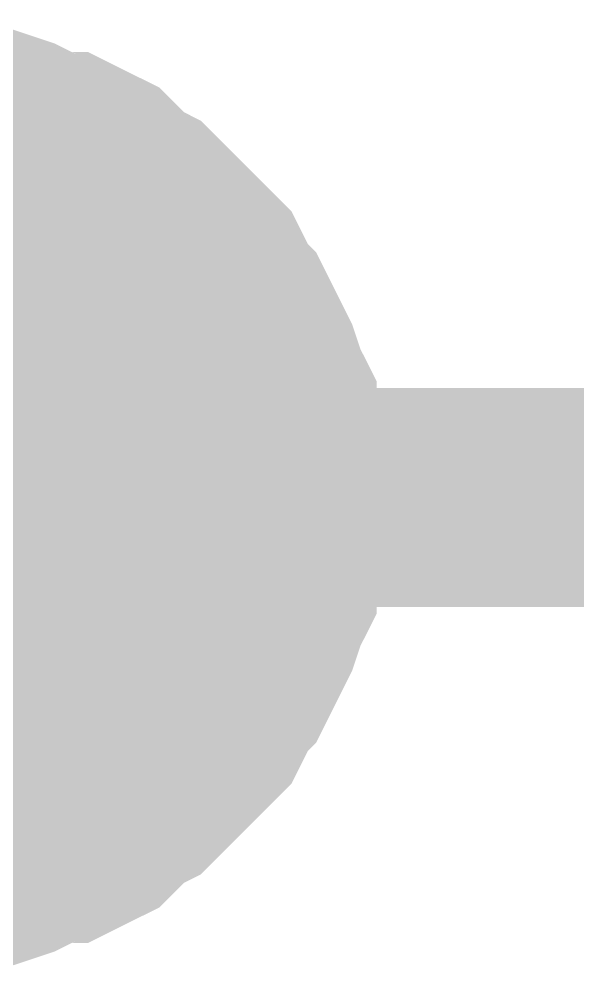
# Model space of a CAD drawing. Header units: inches. Extents: x 0 to 432, y 0 to 280.
# Drawn here: x 200.826 to 201.591, y 131.42 to 132.73 of the extents above; entities that cross this region are included whole.
import ezdxf

# ---------------------------------------------------------------- set-up
doc = ezdxf.new("R2010")
doc.units = ezdxf.units.IN
doc.layers.add('Sheet', color=255, linetype='Continuous')

msp = doc.modelspace()

# ---------------------------------------------------------------- linework, layer by layer
at = {"layer": 'Sheet'}
for points in [[(200.6599, 132.5802, 0.2997, 0.2997, 0), (200.6823, 132.5802, 0.2997, 0.2997, 0), (200.716, 132.5802, 0.2997, 0.2997, 0), (200.7385, 132.569, 0.2997, 0.2997, 0), (200.7609, 132.569, 0.2997, 0.2997, 0), (200.7834, 132.569, 0.2997, 0.2997, 0), (200.8171, 132.5578, 0.2997, 0.2997, 0), (200.8396, 132.5466, 0.2997, 0.2997, 0), (200.862, 132.5353, 0.2997, 0.2997, 0), (200.8845, 132.5353, 0.2997, 0.2997, 0), (200.9069, 132.5241, 0.2997, 0.2997, 0), (200.9294, 132.5129, 0.2997, 0.2997, 0), (200.9519, 132.4904, 0.2997, 0.2997, 0), (200.9631, 132.4792, 0.2997, 0.2997, 0), (200.9856, 132.4679, 0.2997, 0.2997, 0), (201.008, 132.4455, 0.2997, 0.2997, 0), (201.0193, 132.4343, 0.2997, 0.2997, 0), (201.0417, 132.4118, 0.2997, 0.2997, 0), (201.0529, 132.4006, 0.2997, 0.2997, 0), (201.0754, 132.3781, 0.2997, 0.2997, 0), (201.0866, 132.3556, 0.2997, 0.2997, 0), (201.0979, 132.3332, 0.2997, 0.2997, 0), (201.1091, 132.322, 0.2997, 0.2997, 0), (201.1203, 132.2995, 0.2997, 0.2997, 0), (201.1316, 132.277, 0.2997, 0.2997, 0), (201.1428, 132.2546, 0.2997, 0.2997, 0), (201.154, 132.2209, 0.2997, 0.2997, 0), (201.1653, 132.1984, 0.2997, 0.2997, 0), (201.1653, 132.176, 0.2997, 0.2997, 0), (201.1653, 132.1535, 0.2997, 0.2997, 0), (201.1765, 132.131, 0.2997, 0.2997, 0), (201.1765, 132.0974, 0.2997, 0.2997, 0), (201.1765, 132.0749, 0.2997, 0.2997, 0)], [(200.6599, 132.5802, 0.2997, 0.2997, 0), (200.6823, 132.5802, 0.2997, 0.2997, 0), (200.716, 132.5802, 0.2997, 0.2997, 0), (200.7385, 132.569, 0.2997, 0.2997, 0), (200.7609, 132.569, 0.2997, 0.2997, 0), (200.7834, 132.569, 0.2997, 0.2997, 0), (200.8171, 132.5578, 0.2997, 0.2997, 0), (200.8396, 132.5466, 0.2997, 0.2997, 0), (200.862, 132.5353, 0.2997, 0.2997, 0), (200.8845, 132.5353, 0.2997, 0.2997, 0), (200.9069, 132.5241, 0.2997, 0.2997, 0), (200.9294, 132.5129, 0.2997, 0.2997, 0), (200.9519, 132.4904, 0.2997, 0.2997, 0), (200.9631, 132.4792, 0.2997, 0.2997, 0), (200.9856, 132.4679, 0.2997, 0.2997, 0), (201.008, 132.4455, 0.2997, 0.2997, 0), (201.0193, 132.4343, 0.2997, 0.2997, 0), (201.0417, 132.4118, 0.2997, 0.2997, 0), (201.0529, 132.4006, 0.2997, 0.2997, 0), (201.0754, 132.3781, 0.2997, 0.2997, 0), (201.0866, 132.3556, 0.2997, 0.2997, 0), (201.0979, 132.3332, 0.2997, 0.2997, 0), (201.1091, 132.322, 0.2997, 0.2997, 0), (201.1203, 132.2995, 0.2997, 0.2997, 0), (201.1316, 132.277, 0.2997, 0.2997, 0), (201.1428, 132.2546, 0.2997, 0.2997, 0), (201.154, 132.2209, 0.2997, 0.2997, 0), (201.1653, 132.1984, 0.2997, 0.2997, 0), (201.1653, 132.176, 0.2997, 0.2997, 0), (201.1653, 132.1535, 0.2997, 0.2997, 0), (201.1765, 132.131, 0.2997, 0.2997, 0), (201.1765, 132.0974, 0.2997, 0.2997, 0), (201.1765, 132.0749, 0.2997, 0.2997, 0)], [(200.6599, 132.5802, 0.2997, 0.2997, 0), (200.6823, 132.5802, 0.2997, 0.2997, 0), (200.716, 132.5802, 0.2997, 0.2997, 0), (200.7385, 132.569, 0.2997, 0.2997, 0), (200.7609, 132.569, 0.2997, 0.2997, 0), (200.7834, 132.569, 0.2997, 0.2997, 0), (200.8171, 132.5578, 0.2997, 0.2997, 0), (200.8396, 132.5466, 0.2997, 0.2997, 0), (200.862, 132.5353, 0.2997, 0.2997, 0), (200.8845, 132.5353, 0.2997, 0.2997, 0), (200.9069, 132.5241, 0.2997, 0.2997, 0), (200.9294, 132.5129, 0.2997, 0.2997, 0), (200.9519, 132.4904, 0.2997, 0.2997, 0), (200.9631, 132.4792, 0.2997, 0.2997, 0), (200.9856, 132.4679, 0.2997, 0.2997, 0), (201.008, 132.4455, 0.2997, 0.2997, 0), (201.0193, 132.4343, 0.2997, 0.2997, 0), (201.0417, 132.4118, 0.2997, 0.2997, 0), (201.0529, 132.4006, 0.2997, 0.2997, 0), (201.0754, 132.3781, 0.2997, 0.2997, 0), (201.0866, 132.3556, 0.2997, 0.2997, 0), (201.0979, 132.3332, 0.2997, 0.2997, 0), (201.1091, 132.322, 0.2997, 0.2997, 0), (201.1203, 132.2995, 0.2997, 0.2997, 0), (201.1316, 132.277, 0.2997, 0.2997, 0), (201.1428, 132.2546, 0.2997, 0.2997, 0), (201.154, 132.2209, 0.2997, 0.2997, 0), (201.1653, 132.1984, 0.2997, 0.2997, 0), (201.1653, 132.176, 0.2997, 0.2997, 0), (201.1653, 132.1535, 0.2997, 0.2997, 0), (201.1765, 132.131, 0.2997, 0.2997, 0), (201.1765, 132.0974, 0.2997, 0.2997, 0), (201.1765, 132.0749, 0.2997, 0.2997, 0)], [(200.6599, 132.5802, 0.2997, 0.2997, 0), (200.6823, 132.5802, 0.2997, 0.2997, 0), (200.716, 132.5802, 0.2997, 0.2997, 0), (200.7385, 132.569, 0.2997, 0.2997, 0), (200.7609, 132.569, 0.2997, 0.2997, 0), (200.7834, 132.569, 0.2997, 0.2997, 0), (200.8171, 132.5578, 0.2997, 0.2997, 0), (200.8396, 132.5466, 0.2997, 0.2997, 0), (200.862, 132.5353, 0.2997, 0.2997, 0), (200.8845, 132.5353, 0.2997, 0.2997, 0), (200.9069, 132.5241, 0.2997, 0.2997, 0), (200.9294, 132.5129, 0.2997, 0.2997, 0), (200.9519, 132.4904, 0.2997, 0.2997, 0), (200.9631, 132.4792, 0.2997, 0.2997, 0), (200.9856, 132.4679, 0.2997, 0.2997, 0), (201.008, 132.4455, 0.2997, 0.2997, 0), (201.0193, 132.4343, 0.2997, 0.2997, 0), (201.0417, 132.4118, 0.2997, 0.2997, 0), (201.0529, 132.4006, 0.2997, 0.2997, 0), (201.0754, 132.3781, 0.2997, 0.2997, 0), (201.0866, 132.3556, 0.2997, 0.2997, 0), (201.0979, 132.3332, 0.2997, 0.2997, 0), (201.1091, 132.322, 0.2997, 0.2997, 0), (201.1203, 132.2995, 0.2997, 0.2997, 0), (201.1316, 132.277, 0.2997, 0.2997, 0), (201.1428, 132.2546, 0.2997, 0.2997, 0), (201.154, 132.2209, 0.2997, 0.2997, 0), (201.1653, 132.1984, 0.2997, 0.2997, 0), (201.1653, 132.176, 0.2997, 0.2997, 0), (201.1653, 132.1535, 0.2997, 0.2997, 0), (201.1765, 132.131, 0.2997, 0.2997, 0), (201.1765, 132.0974, 0.2997, 0.2997, 0), (201.1765, 132.0749, 0.2997, 0.2997, 0)], [(200.7609, 132.569, 0.0991, 0.0991, 0), (200.7834, 132.569, 0.0991, 0.0991, 0), (200.8171, 132.5578, 0.0991, 0.0991, 0), (200.8396, 132.5466, 0.0991, 0.0991, 0), (200.862, 132.5353, 0.0991, 0.0991, 0), (200.8845, 132.5353, 0.0991, 0.0991, 0), (200.9069, 132.5241, 0.0991, 0.0991, 0), (200.9294, 132.5129, 0.0991, 0.0991, 0), (200.9519, 132.4904, 0.0991, 0.0991, 0), (200.9631, 132.4792, 0.0991, 0.0991, 0), (200.9856, 132.4679, 0.0991, 0.0991, 0), (201.008, 132.4455, 0.0991, 0.0991, 0), (201.0193, 132.4343, 0.0991, 0.0991, 0), (201.0417, 132.4118, 0.0991, 0.0991, 0), (201.0529, 132.4006, 0.0991, 0.0991, 0), (201.0754, 132.3781, 0.0991, 0.0991, 0), (201.0866, 132.3556, 0.0991, 0.0991, 0), (201.0979, 132.3332, 0.0991, 0.0991, 0), (201.1091, 132.322, 0.0991, 0.0991, 0), (201.1203, 132.2995, 0.0991, 0.0991, 0), (201.1316, 132.277, 0.0991, 0.0991, 0), (201.1428, 132.2546, 0.0991, 0.0991, 0), (201.154, 132.2209, 0.0991, 0.0991, 0), (201.1653, 132.1984, 0.0991, 0.0991, 0), (201.1653, 132.176, 0.0991, 0.0991, 0), (201.1653, 132.1535, 0.0991, 0.0991, 0), (201.1765, 132.131, 0.0991, 0.0991, 0), (201.1765, 132.0974, 0.0991, 0.0991, 0), (201.1765, 132.0749, 0.0991, 0.0991, 0)], [(200.7609, 132.569, 0.0991, 0.0991, 0), (200.7834, 132.569, 0.0991, 0.0991, 0), (200.8171, 132.5578, 0.0991, 0.0991, 0), (200.8396, 132.5466, 0.0991, 0.0991, 0), (200.862, 132.5353, 0.0991, 0.0991, 0), (200.8845, 132.5353, 0.0991, 0.0991, 0), (200.9069, 132.5241, 0.0991, 0.0991, 0), (200.9294, 132.5129, 0.0991, 0.0991, 0), (200.9519, 132.4904, 0.0991, 0.0991, 0), (200.9631, 132.4792, 0.0991, 0.0991, 0), (200.9856, 132.4679, 0.0991, 0.0991, 0), (201.008, 132.4455, 0.0991, 0.0991, 0), (201.0193, 132.4343, 0.0991, 0.0991, 0), (201.0417, 132.4118, 0.0991, 0.0991, 0), (201.0529, 132.4006, 0.0991, 0.0991, 0), (201.0754, 132.3781, 0.0991, 0.0991, 0), (201.0866, 132.3556, 0.0991, 0.0991, 0), (201.0979, 132.3332, 0.0991, 0.0991, 0), (201.1091, 132.322, 0.0991, 0.0991, 0), (201.1203, 132.2995, 0.0991, 0.0991, 0), (201.1316, 132.277, 0.0991, 0.0991, 0), (201.1428, 132.2546, 0.0991, 0.0991, 0), (201.154, 132.2209, 0.0991, 0.0991, 0), (201.1653, 132.1984, 0.0991, 0.0991, 0), (201.1653, 132.176, 0.0991, 0.0991, 0), (201.1653, 132.1535, 0.0991, 0.0991, 0), (201.1765, 132.131, 0.0991, 0.0991, 0), (201.1765, 132.0974, 0.0991, 0.0991, 0), (201.1765, 132.0749, 0.0991, 0.0991, 0)], [(200.7609, 132.569, 0.0991, 0.0991, 0), (200.7834, 132.569, 0.0991, 0.0991, 0), (200.8171, 132.5578, 0.0991, 0.0991, 0), (200.8396, 132.5466, 0.0991, 0.0991, 0), (200.862, 132.5353, 0.0991, 0.0991, 0), (200.8845, 132.5353, 0.0991, 0.0991, 0), (200.9069, 132.5241, 0.0991, 0.0991, 0), (200.9294, 132.5129, 0.0991, 0.0991, 0), (200.9519, 132.4904, 0.0991, 0.0991, 0), (200.9631, 132.4792, 0.0991, 0.0991, 0), (200.9856, 132.4679, 0.0991, 0.0991, 0), (201.008, 132.4455, 0.0991, 0.0991, 0), (201.0193, 132.4343, 0.0991, 0.0991, 0), (201.0417, 132.4118, 0.0991, 0.0991, 0), (201.0529, 132.4006, 0.0991, 0.0991, 0), (201.0754, 132.3781, 0.0991, 0.0991, 0), (201.0866, 132.3556, 0.0991, 0.0991, 0), (201.0979, 132.3332, 0.0991, 0.0991, 0), (201.1091, 132.322, 0.0991, 0.0991, 0), (201.1203, 132.2995, 0.0991, 0.0991, 0), (201.1316, 132.277, 0.0991, 0.0991, 0), (201.1428, 132.2546, 0.0991, 0.0991, 0), (201.154, 132.2209, 0.0991, 0.0991, 0), (201.1653, 132.1984, 0.0991, 0.0991, 0), (201.1653, 132.176, 0.0991, 0.0991, 0), (201.1653, 132.1535, 0.0991, 0.0991, 0), (201.1765, 132.131, 0.0991, 0.0991, 0), (201.1765, 132.0974, 0.0991, 0.0991, 0), (201.1765, 132.0749, 0.0991, 0.0991, 0)], [(200.7609, 132.569, 0.0991, 0.0991, 0), (200.7834, 132.569, 0.0991, 0.0991, 0), (200.8171, 132.5578, 0.0991, 0.0991, 0), (200.8396, 132.5466, 0.0991, 0.0991, 0), (200.862, 132.5353, 0.0991, 0.0991, 0), (200.8845, 132.5353, 0.0991, 0.0991, 0), (200.9069, 132.5241, 0.0991, 0.0991, 0), (200.9294, 132.5129, 0.0991, 0.0991, 0), (200.9519, 132.4904, 0.0991, 0.0991, 0), (200.9631, 132.4792, 0.0991, 0.0991, 0), (200.9856, 132.4679, 0.0991, 0.0991, 0), (201.008, 132.4455, 0.0991, 0.0991, 0), (201.0193, 132.4343, 0.0991, 0.0991, 0), (201.0417, 132.4118, 0.0991, 0.0991, 0), (201.0529, 132.4006, 0.0991, 0.0991, 0), (201.0754, 132.3781, 0.0991, 0.0991, 0), (201.0866, 132.3556, 0.0991, 0.0991, 0), (201.0979, 132.3332, 0.0991, 0.0991, 0), (201.1091, 132.322, 0.0991, 0.0991, 0), (201.1203, 132.2995, 0.0991, 0.0991, 0), (201.1316, 132.277, 0.0991, 0.0991, 0), (201.1428, 132.2546, 0.0991, 0.0991, 0), (201.154, 132.2209, 0.0991, 0.0991, 0), (201.1653, 132.1984, 0.0991, 0.0991, 0), (201.1653, 132.176, 0.0991, 0.0991, 0), (201.1653, 132.1535, 0.0991, 0.0991, 0), (201.1765, 132.131, 0.0991, 0.0991, 0), (201.1765, 132.0974, 0.0991, 0.0991, 0), (201.1765, 132.0749, 0.0991, 0.0991, 0)], [(201.1765, 132.0749, 0.2997, 0.2997, 0), (201.1765, 132.0524, 0.2997, 0.2997, 0), (201.1765, 132.0187, 0.2997, 0.2997, 0), (201.1653, 131.9963, 0.2997, 0.2997, 0), (201.1653, 131.9738, 0.2997, 0.2997, 0), (201.1653, 131.9514, 0.2997, 0.2997, 0), (201.154, 131.9289, 0.2997, 0.2997, 0), (201.1428, 131.8952, 0.2997, 0.2997, 0), (201.1316, 131.8728, 0.2997, 0.2997, 0), (201.1203, 131.8503, 0.2997, 0.2997, 0), (201.1091, 131.8278, 0.2997, 0.2997, 0), (201.0979, 131.8166, 0.2997, 0.2997, 0), (201.0866, 131.7941, 0.2997, 0.2997, 0), (201.0754, 131.7717, 0.2997, 0.2997, 0), (201.0529, 131.7492, 0.2997, 0.2997, 0), (201.0417, 131.738, 0.2997, 0.2997, 0), (201.0193, 131.7155, 0.2997, 0.2997, 0), (201.008, 131.7043, 0.2997, 0.2997, 0), (200.9856, 131.6818, 0.2997, 0.2997, 0), (200.9631, 131.6706, 0.2997, 0.2997, 0), (200.9519, 131.6594, 0.2997, 0.2997, 0), (200.9294, 131.6369, 0.2997, 0.2997, 0), (200.9069, 131.6257, 0.2997, 0.2997, 0), (200.8845, 131.6145, 0.2997, 0.2997, 0), (200.862, 131.6145, 0.2997, 0.2997, 0), (200.8396, 131.6032, 0.2997, 0.2997, 0), (200.8171, 131.592, 0.2997, 0.2997, 0), (200.7834, 131.5808, 0.2997, 0.2997, 0), (200.7609, 131.5808, 0.2997, 0.2997, 0), (200.7385, 131.5808, 0.2997, 0.2997, 0), (200.716, 131.5695, 0.2997, 0.2997, 0), (200.6823, 131.5695, 0.2997, 0.2997, 0), (200.6599, 131.5695, 0.2997, 0.2997, 0)], [(209.5546, 132.0749, 0.2997, 0.2997, 0), (200.6599, 132.0749, 0.2997, 0.2997, 0)], [(201.1765, 132.0749, 0.2997, 0.2997, 0), (201.1765, 132.0524, 0.2997, 0.2997, 0), (201.1765, 132.0187, 0.2997, 0.2997, 0), (201.1653, 131.9963, 0.2997, 0.2997, 0), (201.1653, 131.9738, 0.2997, 0.2997, 0), (201.1653, 131.9514, 0.2997, 0.2997, 0), (201.154, 131.9289, 0.2997, 0.2997, 0), (201.1428, 131.8952, 0.2997, 0.2997, 0), (201.1316, 131.8728, 0.2997, 0.2997, 0), (201.1203, 131.8503, 0.2997, 0.2997, 0), (201.1091, 131.8278, 0.2997, 0.2997, 0), (201.0979, 131.8166, 0.2997, 0.2997, 0), (201.0866, 131.7941, 0.2997, 0.2997, 0), (201.0754, 131.7717, 0.2997, 0.2997, 0), (201.0529, 131.7492, 0.2997, 0.2997, 0), (201.0417, 131.738, 0.2997, 0.2997, 0), (201.0193, 131.7155, 0.2997, 0.2997, 0), (201.008, 131.7043, 0.2997, 0.2997, 0), (200.9856, 131.6818, 0.2997, 0.2997, 0), (200.9631, 131.6706, 0.2997, 0.2997, 0), (200.9519, 131.6594, 0.2997, 0.2997, 0), (200.9294, 131.6369, 0.2997, 0.2997, 0), (200.9069, 131.6257, 0.2997, 0.2997, 0), (200.8845, 131.6145, 0.2997, 0.2997, 0), (200.862, 131.6145, 0.2997, 0.2997, 0), (200.8396, 131.6032, 0.2997, 0.2997, 0), (200.8171, 131.592, 0.2997, 0.2997, 0), (200.7834, 131.5808, 0.2997, 0.2997, 0), (200.7609, 131.5808, 0.2997, 0.2997, 0), (200.7385, 131.5808, 0.2997, 0.2997, 0), (200.716, 131.5695, 0.2997, 0.2997, 0), (200.6823, 131.5695, 0.2997, 0.2997, 0), (200.6599, 131.5695, 0.2997, 0.2997, 0)], [(201.1765, 132.0749, 0.2997, 0.2997, 0), (201.1765, 132.0524, 0.2997, 0.2997, 0), (201.1765, 132.0187, 0.2997, 0.2997, 0), (201.1653, 131.9963, 0.2997, 0.2997, 0), (201.1653, 131.9738, 0.2997, 0.2997, 0), (201.1653, 131.9514, 0.2997, 0.2997, 0), (201.154, 131.9289, 0.2997, 0.2997, 0), (201.1428, 131.8952, 0.2997, 0.2997, 0), (201.1316, 131.8728, 0.2997, 0.2997, 0), (201.1203, 131.8503, 0.2997, 0.2997, 0), (201.1091, 131.8278, 0.2997, 0.2997, 0), (201.0979, 131.8166, 0.2997, 0.2997, 0), (201.0866, 131.7941, 0.2997, 0.2997, 0), (201.0754, 131.7717, 0.2997, 0.2997, 0), (201.0529, 131.7492, 0.2997, 0.2997, 0), (201.0417, 131.738, 0.2997, 0.2997, 0), (201.0193, 131.7155, 0.2997, 0.2997, 0), (201.008, 131.7043, 0.2997, 0.2997, 0), (200.9856, 131.6818, 0.2997, 0.2997, 0), (200.9631, 131.6706, 0.2997, 0.2997, 0), (200.9519, 131.6594, 0.2997, 0.2997, 0), (200.9294, 131.6369, 0.2997, 0.2997, 0), (200.9069, 131.6257, 0.2997, 0.2997, 0), (200.8845, 131.6145, 0.2997, 0.2997, 0), (200.862, 131.6145, 0.2997, 0.2997, 0), (200.8396, 131.6032, 0.2997, 0.2997, 0), (200.8171, 131.592, 0.2997, 0.2997, 0), (200.7834, 131.5808, 0.2997, 0.2997, 0), (200.7609, 131.5808, 0.2997, 0.2997, 0), (200.7385, 131.5808, 0.2997, 0.2997, 0), (200.716, 131.5695, 0.2997, 0.2997, 0), (200.6823, 131.5695, 0.2997, 0.2997, 0), (200.6599, 131.5695, 0.2997, 0.2997, 0)], [(201.1765, 132.0749, 0.2997, 0.2997, 0), (201.1765, 132.0524, 0.2997, 0.2997, 0), (201.1765, 132.0187, 0.2997, 0.2997, 0), (201.1653, 131.9963, 0.2997, 0.2997, 0), (201.1653, 131.9738, 0.2997, 0.2997, 0), (201.1653, 131.9514, 0.2997, 0.2997, 0), (201.154, 131.9289, 0.2997, 0.2997, 0), (201.1428, 131.8952, 0.2997, 0.2997, 0), (201.1316, 131.8728, 0.2997, 0.2997, 0), (201.1203, 131.8503, 0.2997, 0.2997, 0), (201.1091, 131.8278, 0.2997, 0.2997, 0), (201.0979, 131.8166, 0.2997, 0.2997, 0), (201.0866, 131.7941, 0.2997, 0.2997, 0), (201.0754, 131.7717, 0.2997, 0.2997, 0), (201.0529, 131.7492, 0.2997, 0.2997, 0), (201.0417, 131.738, 0.2997, 0.2997, 0), (201.0193, 131.7155, 0.2997, 0.2997, 0), (201.008, 131.7043, 0.2997, 0.2997, 0), (200.9856, 131.6818, 0.2997, 0.2997, 0), (200.9631, 131.6706, 0.2997, 0.2997, 0), (200.9519, 131.6594, 0.2997, 0.2997, 0), (200.9294, 131.6369, 0.2997, 0.2997, 0), (200.9069, 131.6257, 0.2997, 0.2997, 0), (200.8845, 131.6145, 0.2997, 0.2997, 0), (200.862, 131.6145, 0.2997, 0.2997, 0), (200.8396, 131.6032, 0.2997, 0.2997, 0), (200.8171, 131.592, 0.2997, 0.2997, 0), (200.7834, 131.5808, 0.2997, 0.2997, 0), (200.7609, 131.5808, 0.2997, 0.2997, 0), (200.7385, 131.5808, 0.2997, 0.2997, 0), (200.716, 131.5695, 0.2997, 0.2997, 0), (200.6823, 131.5695, 0.2997, 0.2997, 0), (200.6599, 131.5695, 0.2997, 0.2997, 0)], [(201.1765, 132.0749, 0.2997, 0.2997, 0), (201.1765, 132.0749, 0.2997, 0.2997, 0), (201.1765, 132.0749, 0.2997, 0.2997, 0), (201.1765, 132.0749, 0.2997, 0.2997, 0), (201.1765, 132.0749, 0.2997, 0.2997, 0), (201.1765, 132.0749, 0.2997, 0.2997, 0), (201.1765, 132.0749, 0.2997, 0.2997, 0), (201.1765, 132.0749, 0.2997, 0.2997, 0), (201.1765, 132.0749, 0.2997, 0.2997, 0), (201.1765, 132.0749, 0.2997, 0.2997, 0), (201.1765, 132.0749, 0.2997, 0.2997, 0), (201.1765, 132.0749, 0.2997, 0.2997, 0), (201.1765, 132.0749, 0.2997, 0.2997, 0), (201.1765, 132.0749, 0.2997, 0.2997, 0), (201.1765, 132.0749, 0.2997, 0.2997, 0), (201.1765, 132.0749, 0.2997, 0.2997, 0), (201.1765, 132.0749, 0.2997, 0.2997, 0), (201.1765, 132.0749, 0.2997, 0.2997, 0), (201.1765, 132.0749, 0.2997, 0.2997, 0), (201.1765, 132.0749, 0.2997, 0.2997, 0), (201.1765, 132.0749, 0.2997, 0.2997, 0), (201.1765, 132.0749, 0.2997, 0.2997, 0), (201.1765, 132.0749, 0.2997, 0.2997, 0), (201.1765, 132.0749, 0.2997, 0.2997, 0), (201.1765, 132.0749, 0.2997, 0.2997, 0), (201.1765, 132.0749, 0.2997, 0.2997, 0), (201.1765, 132.0749, 0.2997, 0.2997, 0), (201.1765, 132.0749, 0.2997, 0.2997, 0), (201.1765, 132.0749, 0.2997, 0.2997, 0), (201.1765, 132.0749, 0.2997, 0.2997, 0), (201.1765, 132.0749, 0.2997, 0.2997, 0), (201.1765, 132.0749, 0.2997, 0.2997, 0), (201.1765, 132.0749, 0.2997, 0.2997, 0)], [(201.1765, 132.0749, 0.2997, 0.2997, 0), (201.1765, 132.0749, 0.2997, 0.2997, 0)], [(201.1765, 132.0749, 0.2997, 0.2997, 0), (201.1765, 132.0749, 0.2997, 0.2997, 0), (201.1765, 132.0749, 0.2997, 0.2997, 0), (201.1765, 132.0749, 0.2997, 0.2997, 0), (201.1765, 132.0749, 0.2997, 0.2997, 0), (201.1765, 132.0749, 0.2997, 0.2997, 0), (201.1765, 132.0749, 0.2997, 0.2997, 0), (201.1765, 132.0749, 0.2997, 0.2997, 0), (201.1765, 132.0749, 0.2997, 0.2997, 0), (201.1765, 132.0749, 0.2997, 0.2997, 0), (201.1765, 132.0749, 0.2997, 0.2997, 0), (201.1765, 132.0749, 0.2997, 0.2997, 0), (201.1765, 132.0749, 0.2997, 0.2997, 0), (201.1765, 132.0749, 0.2997, 0.2997, 0), (201.1765, 132.0749, 0.2997, 0.2997, 0), (201.1765, 132.0749, 0.2997, 0.2997, 0), (201.1765, 132.0749, 0.2997, 0.2997, 0), (201.1765, 132.0749, 0.2997, 0.2997, 0), (201.1765, 132.0749, 0.2997, 0.2997, 0), (201.1765, 132.0749, 0.2997, 0.2997, 0), (201.1765, 132.0749, 0.2997, 0.2997, 0), (201.1765, 132.0749, 0.2997, 0.2997, 0), (201.1765, 132.0749, 0.2997, 0.2997, 0), (201.1765, 132.0749, 0.2997, 0.2997, 0), (201.1765, 132.0749, 0.2997, 0.2997, 0), (201.1765, 132.0749, 0.2997, 0.2997, 0), (201.1765, 132.0749, 0.2997, 0.2997, 0), (201.1765, 132.0749, 0.2997, 0.2997, 0), (201.1765, 132.0749, 0.2997, 0.2997, 0), (201.1765, 132.0749, 0.2997, 0.2997, 0), (201.1765, 132.0749, 0.2997, 0.2997, 0), (201.1765, 132.0749, 0.2997, 0.2997, 0), (201.1765, 132.0749, 0.2997, 0.2997, 0)], [(201.1765, 132.0749, 0.2997, 0.2997, 0), (201.1765, 132.0749, 0.2997, 0.2997, 0)], [(201.1765, 132.0749, 0.2997, 0.2997, 0), (201.1765, 132.0749, 0.2997, 0.2997, 0), (201.1765, 132.0749, 0.2997, 0.2997, 0), (201.1765, 132.0749, 0.2997, 0.2997, 0), (201.1765, 132.0749, 0.2997, 0.2997, 0), (201.1765, 132.0749, 0.2997, 0.2997, 0), (201.1765, 132.0749, 0.2997, 0.2997, 0), (201.1765, 132.0749, 0.2997, 0.2997, 0), (201.1765, 132.0749, 0.2997, 0.2997, 0), (201.1765, 132.0749, 0.2997, 0.2997, 0), (201.1765, 132.0749, 0.2997, 0.2997, 0), (201.1765, 132.0749, 0.2997, 0.2997, 0), (201.1765, 132.0749, 0.2997, 0.2997, 0), (201.1765, 132.0749, 0.2997, 0.2997, 0), (201.1765, 132.0749, 0.2997, 0.2997, 0), (201.1765, 132.0749, 0.2997, 0.2997, 0), (201.1765, 132.0749, 0.2997, 0.2997, 0), (201.1765, 132.0749, 0.2997, 0.2997, 0), (201.1765, 132.0749, 0.2997, 0.2997, 0), (201.1765, 132.0749, 0.2997, 0.2997, 0), (201.1765, 132.0749, 0.2997, 0.2997, 0), (201.1765, 132.0749, 0.2997, 0.2997, 0), (201.1765, 132.0749, 0.2997, 0.2997, 0), (201.1765, 132.0749, 0.2997, 0.2997, 0), (201.1765, 132.0749, 0.2997, 0.2997, 0), (201.1765, 132.0749, 0.2997, 0.2997, 0), (201.1765, 132.0749, 0.2997, 0.2997, 0), (201.1765, 132.0749, 0.2997, 0.2997, 0), (201.1765, 132.0749, 0.2997, 0.2997, 0), (201.1765, 132.0749, 0.2997, 0.2997, 0), (201.1765, 132.0749, 0.2997, 0.2997, 0), (201.1765, 132.0749, 0.2997, 0.2997, 0), (201.1765, 132.0749, 0.2997, 0.2997, 0)], [(201.1765, 132.0749, 0.2997, 0.2997, 0), (201.1765, 132.0749, 0.2997, 0.2997, 0)], [(201.1765, 132.0749, 0.2997, 0.2997, 0), (201.1765, 132.0749, 0.2997, 0.2997, 0), (201.1765, 132.0749, 0.2997, 0.2997, 0), (201.1765, 132.0749, 0.2997, 0.2997, 0), (201.1765, 132.0749, 0.2997, 0.2997, 0), (201.1765, 132.0749, 0.2997, 0.2997, 0), (201.1765, 132.0749, 0.2997, 0.2997, 0), (201.1765, 132.0749, 0.2997, 0.2997, 0), (201.1765, 132.0749, 0.2997, 0.2997, 0), (201.1765, 132.0749, 0.2997, 0.2997, 0), (201.1765, 132.0749, 0.2997, 0.2997, 0), (201.1765, 132.0749, 0.2997, 0.2997, 0), (201.1765, 132.0749, 0.2997, 0.2997, 0), (201.1765, 132.0749, 0.2997, 0.2997, 0), (201.1765, 132.0749, 0.2997, 0.2997, 0), (201.1765, 132.0749, 0.2997, 0.2997, 0), (201.1765, 132.0749, 0.2997, 0.2997, 0), (201.1765, 132.0749, 0.2997, 0.2997, 0), (201.1765, 132.0749, 0.2997, 0.2997, 0), (201.1765, 132.0749, 0.2997, 0.2997, 0), (201.1765, 132.0749, 0.2997, 0.2997, 0), (201.1765, 132.0749, 0.2997, 0.2997, 0), (201.1765, 132.0749, 0.2997, 0.2997, 0), (201.1765, 132.0749, 0.2997, 0.2997, 0), (201.1765, 132.0749, 0.2997, 0.2997, 0), (201.1765, 132.0749, 0.2997, 0.2997, 0), (201.1765, 132.0749, 0.2997, 0.2997, 0), (201.1765, 132.0749, 0.2997, 0.2997, 0), (201.1765, 132.0749, 0.2997, 0.2997, 0), (201.1765, 132.0749, 0.2997, 0.2997, 0), (201.1765, 132.0749, 0.2997, 0.2997, 0), (201.1765, 132.0749, 0.2997, 0.2997, 0), (201.1765, 132.0749, 0.2997, 0.2997, 0)], [(201.1765, 132.0749, 0.2997, 0.2997, 0), (201.1765, 132.0749, 0.2997, 0.2997, 0)], [(201.1765, 132.0749, 0.0991, 0.0991, 0), (201.1765, 132.0524, 0.0991, 0.0991, 0), (201.1765, 132.0187, 0.0991, 0.0991, 0), (201.1653, 131.9963, 0.0991, 0.0991, 0), (201.1653, 131.9738, 0.0991, 0.0991, 0), (201.1653, 131.9514, 0.0991, 0.0991, 0), (201.154, 131.9289, 0.0991, 0.0991, 0), (201.1428, 131.8952, 0.0991, 0.0991, 0), (201.1316, 131.8728, 0.0991, 0.0991, 0), (201.1203, 131.8503, 0.0991, 0.0991, 0), (201.1091, 131.8278, 0.0991, 0.0991, 0), (201.0979, 131.8166, 0.0991, 0.0991, 0), (201.0866, 131.7941, 0.0991, 0.0991, 0), (201.0754, 131.7717, 0.0991, 0.0991, 0), (201.0529, 131.7492, 0.0991, 0.0991, 0), (201.0417, 131.738, 0.0991, 0.0991, 0), (201.0193, 131.7155, 0.0991, 0.0991, 0), (201.008, 131.7043, 0.0991, 0.0991, 0), (200.9856, 131.6818, 0.0991, 0.0991, 0), (200.9631, 131.6706, 0.0991, 0.0991, 0), (200.9519, 131.6594, 0.0991, 0.0991, 0), (200.9294, 131.6369, 0.0991, 0.0991, 0), (200.9069, 131.6257, 0.0991, 0.0991, 0), (200.8845, 131.6145, 0.0991, 0.0991, 0), (200.862, 131.6145, 0.0991, 0.0991, 0), (200.8396, 131.6032, 0.0991, 0.0991, 0), (200.8171, 131.592, 0.0991, 0.0991, 0), (200.7834, 131.5808, 0.0991, 0.0991, 0), (200.7609, 131.5808, 0.0991, 0.0991, 0)], [(201.1765, 132.0749, 0.0991, 0.0991, 0), (201.1765, 132.0524, 0.0991, 0.0991, 0), (201.1765, 132.0187, 0.0991, 0.0991, 0), (201.1653, 131.9963, 0.0991, 0.0991, 0), (201.1653, 131.9738, 0.0991, 0.0991, 0), (201.1653, 131.9514, 0.0991, 0.0991, 0), (201.154, 131.9289, 0.0991, 0.0991, 0), (201.1428, 131.8952, 0.0991, 0.0991, 0), (201.1316, 131.8728, 0.0991, 0.0991, 0), (201.1203, 131.8503, 0.0991, 0.0991, 0), (201.1091, 131.8278, 0.0991, 0.0991, 0), (201.0979, 131.8166, 0.0991, 0.0991, 0), (201.0866, 131.7941, 0.0991, 0.0991, 0), (201.0754, 131.7717, 0.0991, 0.0991, 0), (201.0529, 131.7492, 0.0991, 0.0991, 0), (201.0417, 131.738, 0.0991, 0.0991, 0), (201.0193, 131.7155, 0.0991, 0.0991, 0), (201.008, 131.7043, 0.0991, 0.0991, 0), (200.9856, 131.6818, 0.0991, 0.0991, 0), (200.9631, 131.6706, 0.0991, 0.0991, 0), (200.9519, 131.6594, 0.0991, 0.0991, 0), (200.9294, 131.6369, 0.0991, 0.0991, 0), (200.9069, 131.6257, 0.0991, 0.0991, 0), (200.8845, 131.6145, 0.0991, 0.0991, 0), (200.862, 131.6145, 0.0991, 0.0991, 0), (200.8396, 131.6032, 0.0991, 0.0991, 0), (200.8171, 131.592, 0.0991, 0.0991, 0), (200.7834, 131.5808, 0.0991, 0.0991, 0), (200.7609, 131.5808, 0.0991, 0.0991, 0)], [(201.1765, 132.0749, 0.0991, 0.0991, 0), (201.1765, 132.0524, 0.0991, 0.0991, 0), (201.1765, 132.0187, 0.0991, 0.0991, 0), (201.1653, 131.9963, 0.0991, 0.0991, 0), (201.1653, 131.9738, 0.0991, 0.0991, 0), (201.1653, 131.9514, 0.0991, 0.0991, 0), (201.154, 131.9289, 0.0991, 0.0991, 0), (201.1428, 131.8952, 0.0991, 0.0991, 0), (201.1316, 131.8728, 0.0991, 0.0991, 0), (201.1203, 131.8503, 0.0991, 0.0991, 0), (201.1091, 131.8278, 0.0991, 0.0991, 0), (201.0979, 131.8166, 0.0991, 0.0991, 0), (201.0866, 131.7941, 0.0991, 0.0991, 0), (201.0754, 131.7717, 0.0991, 0.0991, 0), (201.0529, 131.7492, 0.0991, 0.0991, 0), (201.0417, 131.738, 0.0991, 0.0991, 0), (201.0193, 131.7155, 0.0991, 0.0991, 0), (201.008, 131.7043, 0.0991, 0.0991, 0), (200.9856, 131.6818, 0.0991, 0.0991, 0), (200.9631, 131.6706, 0.0991, 0.0991, 0), (200.9519, 131.6594, 0.0991, 0.0991, 0), (200.9294, 131.6369, 0.0991, 0.0991, 0), (200.9069, 131.6257, 0.0991, 0.0991, 0), (200.8845, 131.6145, 0.0991, 0.0991, 0), (200.862, 131.6145, 0.0991, 0.0991, 0), (200.8396, 131.6032, 0.0991, 0.0991, 0), (200.8171, 131.592, 0.0991, 0.0991, 0), (200.7834, 131.5808, 0.0991, 0.0991, 0), (200.7609, 131.5808, 0.0991, 0.0991, 0)], [(201.1765, 132.0749, 0.0991, 0.0991, 0), (201.1765, 132.0524, 0.0991, 0.0991, 0), (201.1765, 132.0187, 0.0991, 0.0991, 0), (201.1653, 131.9963, 0.0991, 0.0991, 0), (201.1653, 131.9738, 0.0991, 0.0991, 0), (201.1653, 131.9514, 0.0991, 0.0991, 0), (201.154, 131.9289, 0.0991, 0.0991, 0), (201.1428, 131.8952, 0.0991, 0.0991, 0), (201.1316, 131.8728, 0.0991, 0.0991, 0), (201.1203, 131.8503, 0.0991, 0.0991, 0), (201.1091, 131.8278, 0.0991, 0.0991, 0), (201.0979, 131.8166, 0.0991, 0.0991, 0), (201.0866, 131.7941, 0.0991, 0.0991, 0), (201.0754, 131.7717, 0.0991, 0.0991, 0), (201.0529, 131.7492, 0.0991, 0.0991, 0), (201.0417, 131.738, 0.0991, 0.0991, 0), (201.0193, 131.7155, 0.0991, 0.0991, 0), (201.008, 131.7043, 0.0991, 0.0991, 0), (200.9856, 131.6818, 0.0991, 0.0991, 0), (200.9631, 131.6706, 0.0991, 0.0991, 0), (200.9519, 131.6594, 0.0991, 0.0991, 0), (200.9294, 131.6369, 0.0991, 0.0991, 0), (200.9069, 131.6257, 0.0991, 0.0991, 0), (200.8845, 131.6145, 0.0991, 0.0991, 0), (200.862, 131.6145, 0.0991, 0.0991, 0), (200.8396, 131.6032, 0.0991, 0.0991, 0), (200.8171, 131.592, 0.0991, 0.0991, 0), (200.7834, 131.5808, 0.0991, 0.0991, 0), (200.7609, 131.5808, 0.0991, 0.0991, 0)], [(201.1765, 132.0749, 0.0991, 0.0991, 0), (201.1765, 132.0749, 0.0991, 0.0991, 0), (201.1765, 132.0749, 0.0991, 0.0991, 0), (201.1765, 132.0749, 0.0991, 0.0991, 0), (201.1765, 132.0749, 0.0991, 0.0991, 0), (201.1765, 132.0749, 0.0991, 0.0991, 0), (201.1765, 132.0749, 0.0991, 0.0991, 0), (201.1765, 132.0749, 0.0991, 0.0991, 0), (201.1765, 132.0749, 0.0991, 0.0991, 0), (201.1765, 132.0749, 0.0991, 0.0991, 0), (201.1765, 132.0749, 0.0991, 0.0991, 0), (201.1765, 132.0749, 0.0991, 0.0991, 0), (201.1765, 132.0749, 0.0991, 0.0991, 0), (201.1765, 132.0749, 0.0991, 0.0991, 0), (201.1765, 132.0749, 0.0991, 0.0991, 0), (201.1765, 132.0749, 0.0991, 0.0991, 0), (201.1765, 132.0749, 0.0991, 0.0991, 0), (201.1765, 132.0749, 0.0991, 0.0991, 0), (201.1765, 132.0749, 0.0991, 0.0991, 0), (201.1765, 132.0749, 0.0991, 0.0991, 0), (201.1765, 132.0749, 0.0991, 0.0991, 0), (201.1765, 132.0749, 0.0991, 0.0991, 0), (201.1765, 132.0749, 0.0991, 0.0991, 0), (201.1765, 132.0749, 0.0991, 0.0991, 0), (201.1765, 132.0749, 0.0991, 0.0991, 0), (201.1765, 132.0749, 0.0991, 0.0991, 0), (201.1765, 132.0749, 0.0991, 0.0991, 0), (201.1765, 132.0749, 0.0991, 0.0991, 0), (201.1765, 132.0749, 0.0991, 0.0991, 0), (201.1765, 132.0749, 0.0991, 0.0991, 0), (201.1765, 132.0749, 0.0991, 0.0991, 0), (201.1765, 132.0749, 0.0991, 0.0991, 0), (201.1765, 132.0749, 0.0991, 0.0991, 0)], [(201.1765, 132.0749, 0.0991, 0.0991, 0), (201.1765, 132.0749, 0.0991, 0.0991, 0)], [(201.1765, 132.0749, 0.0991, 0.0991, 0), (201.1765, 132.0749, 0.0991, 0.0991, 0), (201.1765, 132.0749, 0.0991, 0.0991, 0), (201.1765, 132.0749, 0.0991, 0.0991, 0), (201.1765, 132.0749, 0.0991, 0.0991, 0), (201.1765, 132.0749, 0.0991, 0.0991, 0), (201.1765, 132.0749, 0.0991, 0.0991, 0), (201.1765, 132.0749, 0.0991, 0.0991, 0), (201.1765, 132.0749, 0.0991, 0.0991, 0), (201.1765, 132.0749, 0.0991, 0.0991, 0), (201.1765, 132.0749, 0.0991, 0.0991, 0), (201.1765, 132.0749, 0.0991, 0.0991, 0), (201.1765, 132.0749, 0.0991, 0.0991, 0), (201.1765, 132.0749, 0.0991, 0.0991, 0), (201.1765, 132.0749, 0.0991, 0.0991, 0), (201.1765, 132.0749, 0.0991, 0.0991, 0), (201.1765, 132.0749, 0.0991, 0.0991, 0), (201.1765, 132.0749, 0.0991, 0.0991, 0), (201.1765, 132.0749, 0.0991, 0.0991, 0), (201.1765, 132.0749, 0.0991, 0.0991, 0), (201.1765, 132.0749, 0.0991, 0.0991, 0), (201.1765, 132.0749, 0.0991, 0.0991, 0), (201.1765, 132.0749, 0.0991, 0.0991, 0), (201.1765, 132.0749, 0.0991, 0.0991, 0), (201.1765, 132.0749, 0.0991, 0.0991, 0), (201.1765, 132.0749, 0.0991, 0.0991, 0), (201.1765, 132.0749, 0.0991, 0.0991, 0), (201.1765, 132.0749, 0.0991, 0.0991, 0), (201.1765, 132.0749, 0.0991, 0.0991, 0), (201.1765, 132.0749, 0.0991, 0.0991, 0), (201.1765, 132.0749, 0.0991, 0.0991, 0), (201.1765, 132.0749, 0.0991, 0.0991, 0), (201.1765, 132.0749, 0.0991, 0.0991, 0)], [(201.1765, 132.0749, 0.0991, 0.0991, 0), (201.1765, 132.0749, 0.0991, 0.0991, 0)], [(201.1765, 132.0749, 0.0991, 0.0991, 0), (201.1765, 132.0749, 0.0991, 0.0991, 0), (201.1765, 132.0749, 0.0991, 0.0991, 0), (201.1765, 132.0749, 0.0991, 0.0991, 0), (201.1765, 132.0749, 0.0991, 0.0991, 0), (201.1765, 132.0749, 0.0991, 0.0991, 0), (201.1765, 132.0749, 0.0991, 0.0991, 0), (201.1765, 132.0749, 0.0991, 0.0991, 0), (201.1765, 132.0749, 0.0991, 0.0991, 0), (201.1765, 132.0749, 0.0991, 0.0991, 0), (201.1765, 132.0749, 0.0991, 0.0991, 0), (201.1765, 132.0749, 0.0991, 0.0991, 0), (201.1765, 132.0749, 0.0991, 0.0991, 0), (201.1765, 132.0749, 0.0991, 0.0991, 0), (201.1765, 132.0749, 0.0991, 0.0991, 0), (201.1765, 132.0749, 0.0991, 0.0991, 0), (201.1765, 132.0749, 0.0991, 0.0991, 0), (201.1765, 132.0749, 0.0991, 0.0991, 0), (201.1765, 132.0749, 0.0991, 0.0991, 0), (201.1765, 132.0749, 0.0991, 0.0991, 0), (201.1765, 132.0749, 0.0991, 0.0991, 0), (201.1765, 132.0749, 0.0991, 0.0991, 0), (201.1765, 132.0749, 0.0991, 0.0991, 0), (201.1765, 132.0749, 0.0991, 0.0991, 0), (201.1765, 132.0749, 0.0991, 0.0991, 0), (201.1765, 132.0749, 0.0991, 0.0991, 0), (201.1765, 132.0749, 0.0991, 0.0991, 0), (201.1765, 132.0749, 0.0991, 0.0991, 0), (201.1765, 132.0749, 0.0991, 0.0991, 0), (201.1765, 132.0749, 0.0991, 0.0991, 0), (201.1765, 132.0749, 0.0991, 0.0991, 0), (201.1765, 132.0749, 0.0991, 0.0991, 0), (201.1765, 132.0749, 0.0991, 0.0991, 0)], [(201.1765, 132.0749, 0.0991, 0.0991, 0), (201.1765, 132.0749, 0.0991, 0.0991, 0)], [(201.1765, 132.0749, 0.0991, 0.0991, 0), (201.1765, 132.0749, 0.0991, 0.0991, 0), (201.1765, 132.0749, 0.0991, 0.0991, 0), (201.1765, 132.0749, 0.0991, 0.0991, 0), (201.1765, 132.0749, 0.0991, 0.0991, 0), (201.1765, 132.0749, 0.0991, 0.0991, 0), (201.1765, 132.0749, 0.0991, 0.0991, 0), (201.1765, 132.0749, 0.0991, 0.0991, 0), (201.1765, 132.0749, 0.0991, 0.0991, 0), (201.1765, 132.0749, 0.0991, 0.0991, 0), (201.1765, 132.0749, 0.0991, 0.0991, 0), (201.1765, 132.0749, 0.0991, 0.0991, 0), (201.1765, 132.0749, 0.0991, 0.0991, 0), (201.1765, 132.0749, 0.0991, 0.0991, 0), (201.1765, 132.0749, 0.0991, 0.0991, 0), (201.1765, 132.0749, 0.0991, 0.0991, 0), (201.1765, 132.0749, 0.0991, 0.0991, 0), (201.1765, 132.0749, 0.0991, 0.0991, 0), (201.1765, 132.0749, 0.0991, 0.0991, 0), (201.1765, 132.0749, 0.0991, 0.0991, 0), (201.1765, 132.0749, 0.0991, 0.0991, 0), (201.1765, 132.0749, 0.0991, 0.0991, 0), (201.1765, 132.0749, 0.0991, 0.0991, 0), (201.1765, 132.0749, 0.0991, 0.0991, 0), (201.1765, 132.0749, 0.0991, 0.0991, 0), (201.1765, 132.0749, 0.0991, 0.0991, 0), (201.1765, 132.0749, 0.0991, 0.0991, 0), (201.1765, 132.0749, 0.0991, 0.0991, 0), (201.1765, 132.0749, 0.0991, 0.0991, 0), (201.1765, 132.0749, 0.0991, 0.0991, 0), (201.1765, 132.0749, 0.0991, 0.0991, 0), (201.1765, 132.0749, 0.0991, 0.0991, 0), (201.1765, 132.0749, 0.0991, 0.0991, 0)], [(201.1765, 132.0749, 0.0991, 0.0991, 0), (201.1765, 132.0749, 0.0991, 0.0991, 0)]]:
    msp.add_lwpolyline(points, format="xyseb", dxfattribs=at)
msp.add_lwpolyline([(200.406, 132.08, 0.508, 0.508, 1), (200.914, 132.08, 0.508, 0.508, 1)], format="xyseb", close=True, dxfattribs=at)

doc.saveas('drawing.dxf')
